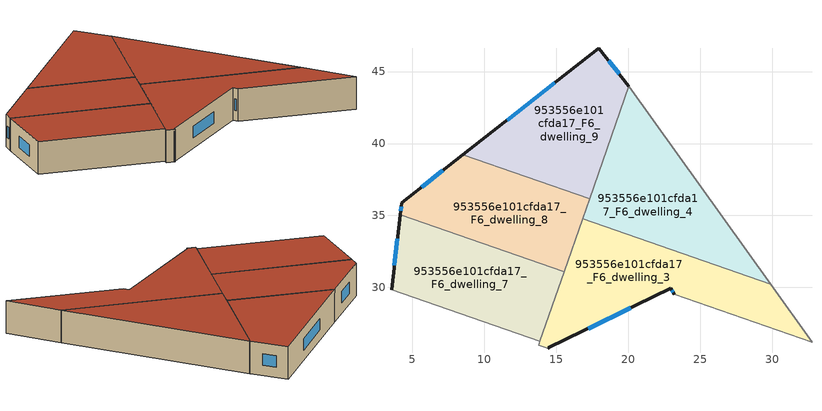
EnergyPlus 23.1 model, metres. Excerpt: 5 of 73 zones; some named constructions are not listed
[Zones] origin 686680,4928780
953556e101cfda17_F6_dwelling_3
 floor to 953556e101cfda17_F5_dwelling_3 (EU_floor_Construction): 29.9,30.21 32.77,26.2 23.22,29.52 22.94,29.93 14.46,25.8 14.5,25.73 13.77,25.99 16.83,34.76 z18
 wall outside (EU_wall_Construction): 14.5,25.73 14.46,25.8 22.94,29.93 23.22,29.52 z18:21
 wall to 953556e101cfda17_F6_dwelling_1 (EU_wall_Construction): 13.77,25.99 14.5,25.73 z18:21
 wall to 953556e101cfda17_F6_dwelling_4 (EU_wall_Construction): 29.9,30.21 16.83,34.76 z18:21
 wall adiabatic (EU_wall_Construction): 32.77,26.2 29.9,30.21 z18:21
 wall to 953556e101cfda17_F6_dwelling_2 (EU_wall_Construction): 23.22,29.52 32.77,26.2 z18:21
 wall to 953556e101cfda17_F6_dwelling_7 (EU_wall_Construction): 15.55,31.1 13.87,26.26 z18:21
 wall to 953556e101cfda17_F6_dwelling_8 (EU_wall_Construction): 16.83,34.76 15.55,31.09 z18:21
 wall to 953556e101cfda17_F6_dwelling_6 (EU_wall_Construction): 13.87,26.26 13.77,25.99 z18:21
 window (EU_Window_Construction): 23.03,29.8 23.13,29.66 / 17.22,27.14 20.18,28.59 z18.98:20.02
 roof outside (EU_roof_Construction): 32.77,26.2 29.9,30.21 16.83,34.76 13.77,25.99 14.5,25.73 14.46,25.8 22.94,29.93 23.22,29.52 z21
953556e101cfda17_F6_dwelling_4
 floor to 953556e101cfda17_F5_dwelling_4 (EU_floor_Construction): 20.07,43.94 29.9,30.21 16.83,34.76 20.04,43.98 z18
 wall adiabatic (EU_wall_Construction): 29.9,30.21 20.07,43.94 20.04,43.98 z18:21
 wall to 953556e101cfda17_F6_dwelling_9 (EU_wall_Construction): 20.04,43.98 17.31,36.15 z18:21
 wall to 953556e101cfda17_F6_dwelling_8 (EU_wall_Construction): 17.31,36.15 16.83,34.76 z18:21
 roof outside (EU_roof_Construction): 29.9,30.21 20.07,43.94 20.04,43.98 16.83,34.76 z21
953556e101cfda17_F6_dwelling_7
 floor to 953556e101cfda17_F5_dwelling_7 (EU_floor_Construction): 15.55,31.09 13.87,26.26 3.55,29.86 4.16,35.06 z18
 wall outside (EU_wall_Construction): 4.16,35.06 3.55,29.86 z18:21
 wall to 953556e101cfda17_F6_dwelling_6 (EU_wall_Construction): 3.55,29.86 13.87,26.26 z18:21
 wall to 953556e101cfda17_F6_dwelling_8 (EU_wall_Construction): 15.55,31.09 4.16,35.06 z18:21
 window (EU_Window_Construction): 3.96,33.37 3.75,31.55 z18.98:20.02
 roof outside (EU_roof_Construction): 13.87,26.26 15.55,31.09 4.16,35.06 3.55,29.86 z21
953556e101cfda17_F6_dwelling_8
 floor to 953556e101cfda17_F5_dwelling_8 (EU_floor_Construction): 17.31,36.15 15.55,31.09 4.16,35.06 4.25,35.87 8.52,39.22 z18
 wall outside (EU_wall_Construction): 8.52,39.22 4.25,35.87 4.16,35.06 z18:21
 wall to 953556e101cfda17_F6_dwelling_9 (EU_wall_Construction): 17.31,36.15 8.52,39.22 z18:21
 window (EU_Window_Construction): 4.22,35.61 4.19,35.33 / 7.13,38.13 5.64,36.96 z18.98:20.02
 roof outside (EU_roof_Construction): 15.55,31.09 17.31,36.15 8.52,39.22 4.25,35.87 4.16,35.06 z21
953556e101cfda17_F6_dwelling_9
 floor to 953556e101cfda17_F5_dwelling_9 (EU_floor_Construction): 17.96,46.63 20.04,43.98 17.31,36.15 8.52,39.22 z18
 wall outside (EU_wall_Construction): 20.04,43.98 17.96,46.63 8.52,39.22 z18:21
 window (EU_Window_Construction): 14.89,44.22 11.59,41.63 / 19.36,44.84 18.64,45.77 z18.98:20.02
 roof outside (EU_roof_Construction): 17.31,36.15 20.04,43.98 17.96,46.63 8.52,39.22 z21
[SCHEDULE:FILE] Column Number=1; Rows to Skip at Top=0; Number of Hours of Data=8760; Column Separator=Comma; Interpolate to Timestep=No; Minutes per Item=60; Adjust Schedule for Daylight Savings=Yes
Name | File
EU_Step8_GainSchedule_953556e101cfda17_F1_dwelling_9_f000 | ../../schedules/953556e101cfda17/953556e101cfda17_F1_dwelling_9_f000_gain.csv
EU_Step8_GainSchedule_953556e101cfda17_F1_dwelling_10_f000 | ../../schedules/953556e101cfda17/953556e101cfda17_F1_dwelling_10_f000_gain.csv
EU_Step8_GainSchedule_953556e101cfda17_F2_dwelling_0_f000 | ../../schedules/953556e101cfda17/953556e101cfda17_F2_dwelling_0_f000_gain.csv
EU_Step8_GainSchedule_953556e101cfda17_F2_dwelling_1_f000 | ../../schedules/953556e101cfda17/953556e101cfda17_F2_dwelling_1_f000_gain.csv
EU_Step8_GainSchedule_953556e101cfda17_F2_dwelling_2_f000 | ../../schedules/953556e101cfda17/953556e101cfda17_F2_dwelling_2_f000_gain.csv
EU_Step8_GainSchedule_953556e101cfda17_F2_dwelling_3_f000 | ../../schedules/953556e101cfda17/953556e101cfda17_F2_dwelling_3_f000_gain.csv
EU_Step8_GainSchedule_953556e101cfda17_F2_dwelling_4_f000 | ../../schedules/953556e101cfda17/953556e101cfda17_F2_dwelling_4_f000_gain.csv
EU_Step8_GainSchedule_953556e101cfda17_F2_dwelling_5_f000 | ../../schedules/953556e101cfda17/953556e101cfda17_F2_dwelling_5_f000_gain.csv
EU_Step8_GainSchedule_953556e101cfda17_F2_dwelling_6_f000 | ../../schedules/953556e101cfda17/953556e101cfda17_F2_dwelling_6_f000_gain.csv
EU_Step8_GainSchedule_953556e101cfda17_F2_dwelling_7_f000 | ../../schedules/953556e101cfda17/953556e101cfda17_F2_dwelling_7_f000_gain.csv
EU_Step8_GainSchedule_953556e101cfda17_F2_dwelling_8_f000 | ../../schedules/953556e101cfda17/953556e101cfda17_F2_dwelling_8_f000_gain.csv
EU_Step8_GainSchedule_953556e101cfda17_F2_dwelling_9_f000 | ../../schedules/953556e101cfda17/953556e101cfda17_F2_dwelling_9_f000_gain.csv
EU_Step8_GainSchedule_953556e101cfda17_F2_dwelling_10_f000 | ../../schedules/953556e101cfda17/953556e101cfda17_F2_dwelling_10_f000_gain.csv
EU_Step8_GainSchedule_953556e101cfda17_F5_dwelling_6_f000 | ../../schedules/953556e101cfda17/953556e101cfda17_F5_dwelling_6_f000_gain.csv
EU_Step8_GainSchedule_953556e101cfda17_F5_dwelling_7_f000 | ../../schedules/953556e101cfda17/953556e101cfda17_F5_dwelling_7_f000_gain.csv
EU_Step8_GainSchedule_953556e101cfda17_F5_dwelling_8_f000 | ../../schedules/953556e101cfda17/953556e101cfda17_F5_dwelling_8_f000_gain.csv
EU_Step8_GainSchedule_953556e101cfda17_F5_dwelling_9_f000 | ../../schedules/953556e101cfda17/953556e101cfda17_F5_dwelling_9_f000_gain.csv
